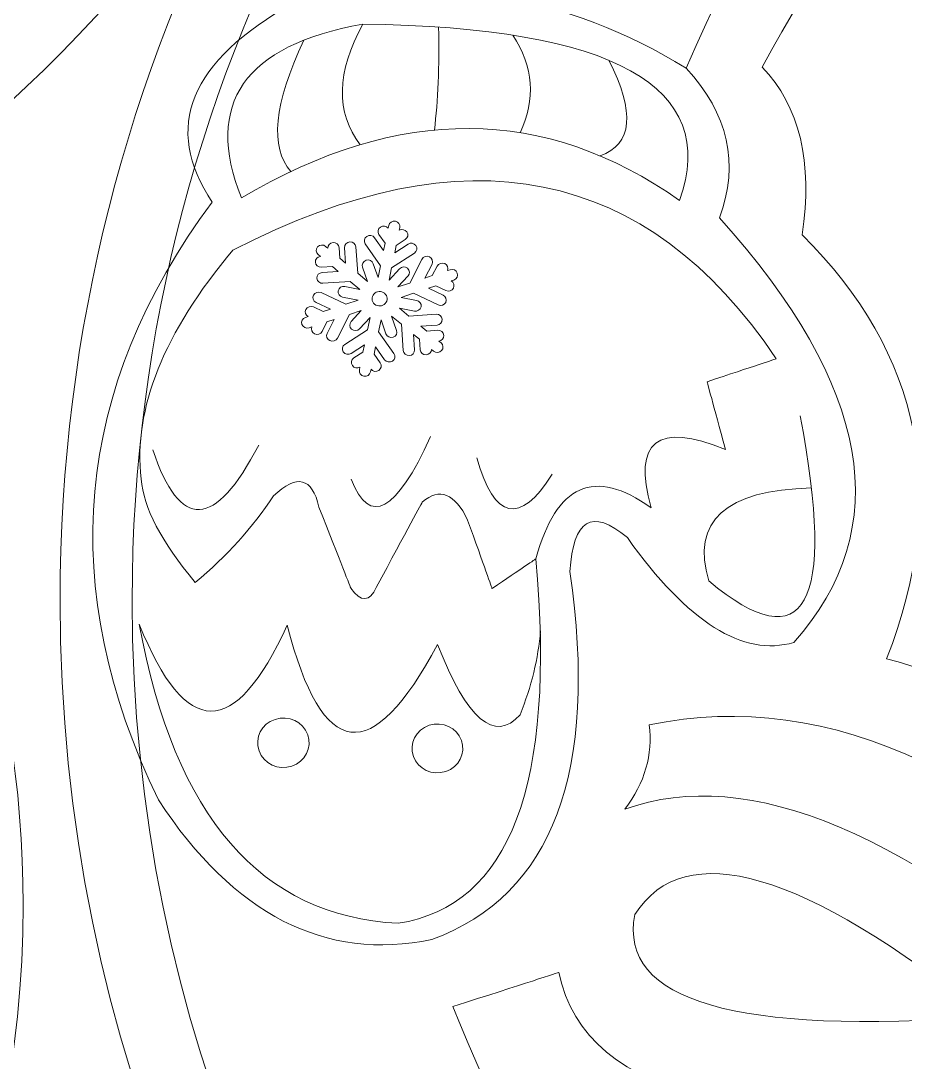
# Model space of a CAD drawing. Header units: centimetres. Extents: x -24.3 to 24.3, y -22.3 to 22.8.
# Drawn here: x -9.19 to -4.22, y 1.33 to 7.18 of the extents above; entities that cross this region are included whole.
import ezdxf

# ---------------------------------------------------------------- set-up
doc = ezdxf.new("R2010")
doc.units = ezdxf.units.CM
doc.header["$MEASUREMENT"] = 0
doc.layers.add('layer 1', color=7, linetype='Continuous')

msp = doc.modelspace()

# ---------------------------------------------------------------- linework, layer by layer
at = {"layer": 'layer 1', "color": 177, "lineweight": 9}
for points, knots in [([(-6.16028, 15.02328), (-6.15943, 13.64048), (-5.76325, 12.42849), (-4.97176, 11.38732), (-4.97176, 11.38732), (-7.4654, 9.72509), (-8.9696, 6.93679), (-8.9696, 3.92399), (-8.9696, 3.92399), (-8.9696, -1.02692), (-4.95587, -5.04069), (-0.00495, -5.04069), (-0.00495, -5.04069), (4.94596, -5.04069), (8.95971, -1.02692), (8.95971, 3.92399), (8.95971, 3.92399), (8.95971, 6.92999), (7.4622, 9.71301), (4.97835, 11.37633), (4.97835, 11.37633), (5.72903, 12.45539), (6.15039, 13.69564), (6.15039, 15.02328), (6.15039, 15.02328), (6.15039, 15.15792), (6.1456, 15.29142), (6.13707, 15.4239), (6.13707, 15.4239), (6.44925, 15.48254), (6.60705, 15.74447), (6.6104, 16.20979), (6.6104, 16.20979), (6.53053, 16.7691), (6.27929, 17.00114), (5.85665, 16.90599), (5.85665, 16.90599), (5.77733, 17.15291), (5.68296, 17.39304), (5.57444, 17.6253), (5.57444, 17.6253), (4.99047, 19.01835), (3.93725, 20.03807), (2.41481, 20.68443), (2.41481, 20.68443), (2.39448, 20.69312), (2.37405, 20.70164), (2.3536, 20.71014), (2.3536, 20.71014), (2.33407, 20.71823), (2.31441, 20.7262), (2.29473, 20.73418), (2.29473, 20.73418), (2.27788, 20.74098), (2.26111, 20.74796), (2.24417, 20.75462), (2.24417, 20.75462), (2.01211, 20.84684), (1.76967, 20.93079), (1.51676, 21.00643), (1.51676, 21.00643), (2.39052, 22.5482), (-1.98352, 22.839), (-1.35077, 21.05688), (-1.35077, 21.05688), (-1.51885, 21.00806), (-1.68248, 20.95566), (-1.84177, 20.89978), (-1.84177, 20.89978), (-2.46907, 20.70387), (-3.05327, 20.41032), (-3.57649, 20.03686), (-3.57649, 20.03686), (-4.36177, 19.49751), (-4.96925, 18.81532), (-5.39885, 17.99027), (-5.39885, 17.99027), (-5.5244, 17.76252), (-5.63624, 17.52615), (-5.7326, 17.28196), (-5.7326, 17.28196), (-6.18765, 17.24443), (-6.4042, 16.97364), (-6.38219, 16.46966), (-6.38219, 16.46966), (-6.40576, 16.11043), (-6.31859, 15.86087), (-6.12069, 15.72092), (-6.12069, 15.72092), (-6.14653, 15.4919), (-6.16028, 15.25922), (-6.16028, 15.02328)], [0, 0, 0, 0, 0.0416667, 0.0416667, 0.0416667, 0.0416667, 0.0833333, 0.0833333, 0.0833333, 0.0833333, 0.125, 0.125, 0.125, 0.125, 0.1666667, 0.1666667, 0.1666667, 0.1666667, 0.2083333, 0.2083333, 0.2083333, 0.2083333, 0.25, 0.25, 0.25, 0.25, 0.2916667, 0.2916667, 0.2916667, 0.2916667, 0.3333333, 0.3333333, 0.3333333, 0.3333333, 0.375, 0.375, 0.375, 0.375, 0.4166667, 0.4166667, 0.4166667, 0.4166667, 0.4583333, 0.4583333, 0.4583333, 0.4583333, 0.5, 0.5, 0.5, 0.5, 0.5416667, 0.5416667, 0.5416667, 0.5416667, 0.5833333, 0.5833333, 0.5833333, 0.5833333, 0.625, 0.625, 0.625, 0.625, 0.6666667, 0.6666667, 0.6666667, 0.6666667, 0.7083333, 0.7083333, 0.7083333, 0.7083333, 0.75, 0.75, 0.75, 0.75, 0.7916667, 0.7916667, 0.7916667, 0.7916667, 0.8333333, 0.8333333, 0.8333333, 0.8333333, 0.875, 0.875, 0.875, 0.875, 0.9166667, 0.9166667, 0.9166667, 0.9166667, 1, 1, 1, 1]), ([(-15.33245, -3.94281), (-11.93309, -3.94281), (-9.17712, -1.18684), (-9.17712, 2.21252), (-9.17712, 2.21252), (-9.17712, 3.54016), (-9.59848, 4.78041), (-10.34916, 5.85947), (-10.34916, 5.85947), (-7.86531, 7.52279), (-6.3678, 10.30581), (-6.3678, 13.31181), (-6.3678, 13.31181), (-6.3678, 18.26272), (-10.38155, 22.2765), (-15.33245, 22.2765), (-15.33245, 22.2765), (-20.28337, 22.2765), (-24.29711, 18.26272), (-24.29711, 13.31181), (-24.29711, 13.31181), (-24.29711, 10.29901), (-22.79291, 7.51071), (-20.29927, 5.84848), (-20.29927, 5.84848), (-21.07357, 4.79276), (-21.48779, 3.5258), (-21.48779, 2.21252), (-21.48779, 2.21252), (-21.48779, -1.18684), (-18.73181, -3.94281), (-15.33245, -3.94281)], [0, 0, 0, 0, 0.1111111, 0.1111111, 0.1111111, 0.1111111, 0.2222222, 0.2222222, 0.2222222, 0.2222222, 0.3333333, 0.3333333, 0.3333333, 0.3333333, 0.4444444, 0.4444444, 0.4444444, 0.4444444, 0.5555556, 0.5555556, 0.5555556, 0.5555556, 0.6666667, 0.6666667, 0.6666667, 0.6666667, 0.7777778, 0.7777778, 0.7777778, 0.7777778, 1, 1, 1, 1]), ([(-18.66605, 5.85692), (-19.64931, 4.95511), (-20.26579, 3.65977), (-20.26579, 2.22043), (-20.26579, 2.22043), (-20.26579, -0.50416), (-18.05704, -2.71291), (-15.33245, -2.71291), (-15.33245, -2.71291), (-12.60787, -2.71291), (-10.39912, -0.50416), (-10.39912, 2.22043), (-10.39912, 2.22043), (-10.39912, 3.6566), (-11.01289, 4.94939), (-11.99236, 5.85095), (-11.99236, 5.85095), (-12.05776, 5.9118), (-12.09859, 5.99877), (-12.09859, 6.09515), (-12.09859, 6.09515), (-12.09859, 6.2256), (-12.02412, 6.33924), (-11.91492, 6.39397), (-11.91492, 6.39397), (-9.35812, 7.65567), (-7.59912, 10.28849), (-7.59912, 13.33251), (-7.59912, 13.33251), (-7.59912, 17.6035), (-11.06147, 21.06584), (-15.33245, 21.06584), (-15.33245, 21.06584), (-19.60344, 21.06584), (-23.06579, 17.6035), (-23.06579, 13.33251), (-23.06579, 13.33251), (-23.06579, 10.28929), (-21.30773, 7.65704), (-18.75203, 6.39497), (-18.75203, 6.39497), (-18.64153, 6.34069), (-18.5658, 6.22655), (-18.5658, 6.09515), (-18.5658, 6.09515), (-18.5658, 6.00209), (-18.60456, 5.91739), (-18.66605, 5.85692)], [0, 0, 0, 0, 0.0769231, 0.0769231, 0.0769231, 0.0769231, 0.1538462, 0.1538462, 0.1538462, 0.1538462, 0.2307692, 0.2307692, 0.2307692, 0.2307692, 0.3076923, 0.3076923, 0.3076923, 0.3076923, 0.3846154, 0.3846154, 0.3846154, 0.3846154, 0.4615385, 0.4615385, 0.4615385, 0.4615385, 0.5384615, 0.5384615, 0.5384615, 0.5384615, 0.6153846, 0.6153846, 0.6153846, 0.6153846, 0.6923077, 0.6923077, 0.6923077, 0.6923077, 0.7692308, 0.7692308, 0.7692308, 0.7692308, 0.8461538, 0.8461538, 0.8461538, 0.8461538, 1, 1, 1, 1])]:
    msp.add_open_spline(points, degree=3, knots=knots, dxfattribs=at)
at = {"layer": 'layer 1', "color": 250, "lineweight": 9}
for points, knots in [([(4.53421, 11.49369), (4.50387, 11.45129), (4.48756, 11.40045), (4.48756, 11.34831), (4.48756, 11.34831), (4.48756, 11.26336), (4.53071, 11.18421), (4.60148, 11.13859), (4.60148, 11.13859), (6.97815, 9.61829), (8.55437, 6.9554), (8.55437, 3.92397), (8.55437, 3.92397), (8.55437, -0.80321), (4.72224, -4.63535), (-0.00495, -4.63535), (-0.00495, -4.63535), (-4.73213, -4.63535), (-8.56427, -0.80321), (-8.56427, 3.92397), (-8.56427, 3.92397), (-8.56427, 6.95488), (-6.98857, 9.61737), (-4.612, 11.1382), (-4.612, 11.1382), (-4.54063, 11.18421), (-4.49749, 11.26336), (-4.49749, 11.34831), (-4.49749, 11.34831), (-4.49749, 11.40045), (-4.5138, 11.45129), (-4.54413, 11.49372), (-4.54413, 11.49372), (-5.30285, 12.46797), (-5.75495, 13.69277), (-5.75495, 15.02328), (-5.75495, 15.02328), (-5.75495, 18.19892), (-3.18059, 20.77328), (-0.00495, 20.77328), (-0.00495, 20.77328), (3.17069, 20.77328), (5.74505, 18.19892), (5.74505, 15.02328), (5.74505, 15.02328), (5.74505, 13.69276), (5.29295, 12.46795), (4.53421, 11.49369)], [0, 0, 0, 0, 0.0769231, 0.0769231, 0.0769231, 0.0769231, 0.1538462, 0.1538462, 0.1538462, 0.1538462, 0.2307692, 0.2307692, 0.2307692, 0.2307692, 0.3076923, 0.3076923, 0.3076923, 0.3076923, 0.3846154, 0.3846154, 0.3846154, 0.3846154, 0.4615385, 0.4615385, 0.4615385, 0.4615385, 0.5384615, 0.5384615, 0.5384615, 0.5384615, 0.6153846, 0.6153846, 0.6153846, 0.6153846, 0.6923077, 0.6923077, 0.6923077, 0.6923077, 0.7692308, 0.7692308, 0.7692308, 0.7692308, 0.8461538, 0.8461538, 0.8461538, 0.8461538, 1, 1, 1, 1]), ([(-2.7971, 9.84752), (-1.06878, 9.12317), (0.79485, 9.11891), (2.79378, 9.83474), (2.79378, 9.83474), (3.6145, 9.01522), (4.36512, 8.0167), (5.04563, 6.83918), (5.04563, 6.83918), (4.79777, 6.64037), (4.75217, 6.36706), (4.90881, 6.01927), (4.90881, 6.01927), (4.16986, 5.0346), (4.04257, 4.22817), (4.52692, 3.59996), (4.52692, 3.59996), (3.61413, 3.30516), (2.84622, 2.7382), (2.2232, 1.89909), (2.2232, 1.89909), (1.0704, 2.28428), (0.56738, 2.81024), (0.71415, 3.47694), (0.71415, 3.47694), (0.95124, 3.92205), (1.3372, 3.99443), (1.87202, 3.69408), (1.87202, 3.69408), (2.09391, 3.30345), (2.03342, 3.13198), (1.69054, 3.17964), (1.69054, 3.17964), (1.55088, 3.28834), (1.44667, 3.26426), (1.37794, 3.10739), (1.37794, 3.10739), (1.24838, 2.83954), (1.44622, 2.70173), (1.97147, 2.69397), (1.97147, 2.69397), (2.57249, 2.96781), (2.71362, 3.38973), (2.39484, 3.95973), (2.39484, 3.95973), (2.15601, 4.30121), (1.76774, 4.50094), (1.23005, 4.5589), (1.23005, 4.5589), (1.33004, 4.76126), (1.51618, 4.84167), (1.78845, 4.80014), (1.78845, 4.80014), (2.50573, 4.60665), (2.86436, 4.5099), (2.86436, 4.5099), (2.86436, 4.5099), (3.16894, 4.54746), (3.19833, 4.66563), (2.95258, 4.86441), (2.95258, 4.86441), (2.33537, 5.00832), (2.02677, 5.08028), (2.02677, 5.08028), (2.02677, 5.08028), (2.42317, 5.29383), (2.62137, 5.40061), (2.62137, 5.40061), (2.62137, 5.40061), (3.06933, 5.25934), (3.2933, 5.1887), (3.2933, 5.1887), (3.2933, 5.1887), (3.50078, 5.19361), (3.54375, 5.29387), (3.42219, 5.48951), (3.42219, 5.48951), (3.05605, 5.59236), (2.87298, 5.6438), (2.87298, 5.6438), (2.87298, 5.6438), (3.11903, 5.78704), (3.24205, 5.85867), (3.24205, 5.85867), (3.24205, 5.85867), (3.32542, 5.761), (3.46207, 5.71838), (3.59365, 5.76184), (3.59365, 5.76184), (3.7628, 5.81771), (3.85284, 5.99486), (3.79473, 6.15752), (3.79473, 6.15752), (3.73663, 6.32016), (3.55238, 6.40673), (3.38323, 6.35086), (3.38323, 6.35086), (3.21407, 6.29499), (3.12403, 6.11783), (3.18214, 5.95519), (3.18214, 5.95519), (3.18353, 5.95129), (3.185, 5.94745), (3.18653, 5.94364), (3.18653, 5.94364), (2.92253, 5.83244), (2.79058, 5.77669), (2.79058, 5.77669), (2.79058, 5.77669), (2.85744, 6.0682), (2.89087, 6.21395), (2.89087, 6.21395), (2.89087, 6.21395), (2.83065, 6.43091), (2.73285, 6.45155), (2.59749, 6.27587), (2.59749, 6.27587), (2.47848, 5.83715), (2.41898, 5.61779), (2.41898, 5.61779), (2.41898, 5.61779), (2.03151, 5.47949), (1.83777, 5.41033), (1.83777, 5.41033), (1.83777, 5.41033), (1.99369, 5.96627), (2.07165, 6.24423), (2.07165, 6.24423), (2.07165, 6.24423), (2.01065, 6.4464), (1.9095, 6.46637), (1.76823, 6.30413), (1.76823, 6.30413), (1.5608, 5.51684), (1.45319, 5.11891), (1.44538, 5.11032), (1.44538, 5.11032), (1.0991, 4.97698), (0.92596, 4.91031), (0.92596, 4.91031), (0.92596, 4.91031), (1.0927, 5.51113), (1.17607, 5.81154), (1.17607, 5.81154), (1.17607, 5.81154), (1.15129, 6.04751), (1.02914, 6.08119), (0.80961, 5.91257), (0.80961, 5.91257), (0.43808, 5.50408), (0.25232, 5.29983), (0.25232, 5.29983), (0.25232, 5.29983), (0.18421, 5.64575), (0.17287, 5.84152), (0.17287, 5.84152), (0.17287, 5.84152), (0.76593, 6.43681), (1.03974, 6.71164), (1.03974, 6.71164), (1.03974, 6.71164), (1.07235, 6.91796), (0.98863, 6.96563), (0.78858, 6.85465), (0.78858, 6.85465), (0.38666, 6.46107), (0.18569, 6.26428), (0.18569, 6.26428), (0.18569, 6.26428), (0.12216, 6.63754), (0.09039, 6.82417), (0.09039, 6.82417), (0.09039, 6.82417), (0.43909, 7.15108), (0.61345, 7.31455), (0.61345, 7.31455), (0.61345, 7.31455), (0.65903, 7.54625), (0.58205, 7.61638), (0.3825, 7.52492), (0.3825, 7.52492), (0.15104, 7.31075), (0.03532, 7.20366), (0.03532, 7.20366), (0.03532, 7.20366), (0.01387, 7.48925), (0.00554, 7.63604), (0.00554, 7.63604), (0.00554, 7.63604), (0.01169, 7.63766), (0.01784, 7.63947), (0.02395, 7.64149), (0.02395, 7.64149), (0.17785, 7.69232), (0.25975, 7.85349), (0.20689, 8.00147), (0.20689, 8.00147), (0.15402, 8.14945), (-0.01359, 8.2282), (-0.16749, 8.17738), (-0.16749, 8.17738), (-0.3214, 8.12654), (-0.40331, 7.96537), (-0.35045, 7.8174), (-0.35045, 7.8174), (-0.31382, 7.71488), (-0.22211, 7.64558), (-0.11806, 7.62958), (-0.11806, 7.62958), (-0.10357, 7.34342), (-0.09381, 7.18166), (-0.09381, 7.18166), (-0.09381, 7.18166), (-0.3842, 7.42318), (-0.5294, 7.54394), (-0.5294, 7.54394), (-0.5294, 7.54394), (-0.69882, 7.52881), (-0.75368, 7.43925), (-0.69394, 7.27526), (-0.69394, 7.27526), (-0.3424, 7.02295), (-0.16979, 6.82592), (-0.16979, 6.82592), (-0.16979, 6.82592), (-0.18967, 6.38034), (-0.19645, 6.22842), (-0.19645, 6.22842), (-0.19645, 6.22842), (-0.68778, 6.65148), (-0.93344, 6.86302), (-0.93344, 6.86302), (-0.93344, 6.86302), (-1.12512, 6.91039), (-1.17683, 6.82961), (-1.08859, 6.62069), (-1.08859, 6.62069), (-0.5151, 6.11801), (-0.22004, 5.8063), (-0.22004, 5.8063), (-0.22004, 5.8063), (-0.1637, 5.39794), (-0.14384, 5.25413), (-0.14384, 5.25413), (-0.14384, 5.25413), (-0.68481, 5.71589), (-0.95529, 5.94677), (-0.95529, 5.94677), (-0.95529, 5.94677), (-1.16392, 6.00135), (-1.24941, 5.9249), (-1.21177, 5.71745), (-1.21177, 5.71745), (-1.00713, 5.1446), (-0.90481, 4.85818), (-0.90481, 4.85818), (-0.90481, 4.85818), (-1.26299, 5.01879), (-1.44208, 5.09909), (-1.44208, 5.09909), (-1.44208, 5.09909), (-1.69632, 5.93098), (-1.82344, 6.34693), (-1.82344, 6.34693), (-1.82344, 6.34693), (-1.953, 6.44893), (-2.0491, 6.41719), (-2.11171, 6.25172), (-2.11171, 6.25172), (-1.92399, 5.65608), (-1.83013, 5.35826), (-1.83013, 5.35826), (-1.83013, 5.35826), (-2.19922, 5.53935), (-2.38375, 5.6299), (-2.38375, 5.6299), (-2.38375, 5.6299), (-2.54101, 6.06), (-2.61964, 6.27506), (-2.61964, 6.27506), (-2.61964, 6.27506), (-2.75853, 6.42319), (-2.84725, 6.40594), (-2.88584, 6.2233), (-2.88584, 6.2233), (-2.78193, 5.88231), (-2.72998, 5.71181), (-2.72998, 5.71181), (-2.72998, 5.71181), (-2.97416, 5.82398), (-3.09985, 5.88477), (-3.09985, 5.88477), (-3.09985, 5.88477), (-3.06986, 5.95302), (-3.06492, 6.03176), (-3.09193, 6.10736), (-3.09193, 6.10736), (-3.15013, 6.27028), (-3.33465, 6.35698), (-3.50409, 6.30102), (-3.50409, 6.30102), (-3.67352, 6.24506), (-3.76369, 6.06763), (-3.70549, 5.90472), (-3.70549, 5.90472), (-3.64729, 5.7418), (-3.46276, 5.6551), (-3.29333, 5.71106), (-3.29333, 5.71106), (-3.24172, 5.72811), (-3.19742, 5.75645), (-3.16248, 5.7922), (-3.16248, 5.7922), (-2.94082, 5.65461), (-2.82999, 5.58582), (-2.82999, 5.58582), (-2.82999, 5.58582), (-3.17489, 5.47363), (-3.34733, 5.41753), (-3.34733, 5.41753), (-3.34733, 5.41753), (-3.48341, 5.32294), (-3.45648, 5.25006), (-3.26653, 5.19889), (-3.26653, 5.19889), (-2.79123, 5.33694), (-2.55358, 5.40595), (-2.55358, 5.40595), (-2.55358, 5.40595), (-2.20504, 5.18707), (-2.03078, 5.07763), (-2.03078, 5.07763), (-2.03078, 5.07763), (-2.63616, 4.87769), (-2.96128, 4.77031), (-3.00611, 4.7555), (-3.00611, 4.7555), (-3.0862, 4.63613), (-3.05239, 4.54401), (-2.90469, 4.47911), (-2.90469, 4.47911), (-2.0723, 4.74025), (-1.65611, 4.87081), (-1.65611, 4.87081), (-1.65611, 4.87081), (-1.26701, 4.66874), (-1.07246, 4.56771), (-1.07246, 4.56771), (-1.07246, 4.56771), (-1.75241, 4.42438), (-2.17051, 4.15628), (-2.32674, 3.76343), (-2.32674, 3.76343), (-2.54079, 3.14861), (-2.28622, 2.7868), (-1.56301, 2.678), (-1.56301, 2.678), (-1.20918, 2.79078), (-1.11326, 2.9533), (-1.27525, 3.16556), (-1.27525, 3.16556), (-1.36479, 3.26487), (-1.52964, 3.25519), (-1.76978, 3.13651), (-1.76978, 3.13651), (-2.03766, 3.2636), (-2.05413, 3.47508), (-1.81917, 3.77097), (-1.81917, 3.77097), (-1.33169, 4.04782), (-0.94712, 3.98373), (-0.66546, 3.57872), (-0.66546, 3.57872), (-0.35916, 2.86835), (-0.83947, 2.29824), (-2.10639, 1.8684), (-2.10639, 1.8684), (-2.88928, 2.84951), (-3.62839, 3.42488), (-4.32372, 3.5945), (-4.32372, 3.5945), (-3.96633, 4.51742), (-4.12488, 5.31207), (-4.79936, 5.97847), (-4.79936, 5.97847), (-4.73722, 6.38632), (-4.81196, 6.7008), (-5.02357, 6.92189), (-5.02357, 6.92189), (-4.43793, 7.98612), (-3.69577, 8.96133), (-2.7971, 9.84752)], [0, 0, 0, 0, 0.010101, 0.010101, 0.010101, 0.010101, 0.020202, 0.020202, 0.020202, 0.020202, 0.030303, 0.030303, 0.030303, 0.030303, 0.040404, 0.040404, 0.040404, 0.040404, 0.0505051, 0.0505051, 0.0505051, 0.0505051, 0.0606061, 0.0606061, 0.0606061, 0.0606061, 0.0707071, 0.0707071, 0.0707071, 0.0707071, 0.0808081, 0.0808081, 0.0808081, 0.0808081, 0.0909091, 0.0909091, 0.0909091, 0.0909091, 0.1010101, 0.1010101, 0.1010101, 0.1010101, 0.1111111, 0.1111111, 0.1111111, 0.1111111, 0.1212121, 0.1212121, 0.1212121, 0.1212121, 0.1313131, 0.1313131, 0.1313131, 0.1313131, 0.1414141, 0.1414141, 0.1414141, 0.1414141, 0.1515152, 0.1515152, 0.1515152, 0.1515152, 0.1616162, 0.1616162, 0.1616162, 0.1616162, 0.1717172, 0.1717172, 0.1717172, 0.1717172, 0.1818182, 0.1818182, 0.1818182, 0.1818182, 0.1919192, 0.1919192, 0.1919192, 0.1919192, 0.2020202, 0.2020202, 0.2020202, 0.2020202, 0.2121212, 0.2121212, 0.2121212, 0.2121212, 0.2222222, 0.2222222, 0.2222222, 0.2222222, 0.2323232, 0.2323232, 0.2323232, 0.2323232, 0.2424242, 0.2424242, 0.2424242, 0.2424242, 0.2525253, 0.2525253, 0.2525253, 0.2525253, 0.2626263, 0.2626263, 0.2626263, 0.2626263, 0.2727273, 0.2727273, 0.2727273, 0.2727273, 0.2828283, 0.2828283, 0.2828283, 0.2828283, 0.2929293, 0.2929293, 0.2929293, 0.2929293, 0.3030303, 0.3030303, 0.3030303, 0.3030303, 0.3131313, 0.3131313, 0.3131313, 0.3131313, 0.3232323, 0.3232323, 0.3232323, 0.3232323, 0.3333333, 0.3333333, 0.3333333, 0.3333333, 0.3434343, 0.3434343, 0.3434343, 0.3434343, 0.3535354, 0.3535354, 0.3535354, 0.3535354, 0.3636364, 0.3636364, 0.3636364, 0.3636364, 0.3737374, 0.3737374, 0.3737374, 0.3737374, 0.3838384, 0.3838384, 0.3838384, 0.3838384, 0.3939394, 0.3939394, 0.3939394, 0.3939394, 0.4040404, 0.4040404, 0.4040404, 0.4040404, 0.4141414, 0.4141414, 0.4141414, 0.4141414, 0.4242424, 0.4242424, 0.4242424, 0.4242424, 0.4343434, 0.4343434, 0.4343434, 0.4343434, 0.4444444, 0.4444444, 0.4444444, 0.4444444, 0.4545455, 0.4545455, 0.4545455, 0.4545455, 0.4646465, 0.4646465, 0.4646465, 0.4646465, 0.4747475, 0.4747475, 0.4747475, 0.4747475, 0.4848485, 0.4848485, 0.4848485, 0.4848485, 0.4949495, 0.4949495, 0.4949495, 0.4949495, 0.5050505, 0.5050505, 0.5050505, 0.5050505, 0.5151515, 0.5151515, 0.5151515, 0.5151515, 0.5252525, 0.5252525, 0.5252525, 0.5252525, 0.5353535, 0.5353535, 0.5353535, 0.5353535, 0.5454545, 0.5454545, 0.5454545, 0.5454545, 0.5555556, 0.5555556, 0.5555556, 0.5555556, 0.5656566, 0.5656566, 0.5656566, 0.5656566, 0.5757576, 0.5757576, 0.5757576, 0.5757576, 0.5858586, 0.5858586, 0.5858586, 0.5858586, 0.5959596, 0.5959596, 0.5959596, 0.5959596, 0.6060606, 0.6060606, 0.6060606, 0.6060606, 0.6161616, 0.6161616, 0.6161616, 0.6161616, 0.6262626, 0.6262626, 0.6262626, 0.6262626, 0.6363636, 0.6363636, 0.6363636, 0.6363636, 0.6464646, 0.6464646, 0.6464646, 0.6464646, 0.6565657, 0.6565657, 0.6565657, 0.6565657, 0.6666667, 0.6666667, 0.6666667, 0.6666667, 0.6767677, 0.6767677, 0.6767677, 0.6767677, 0.6868687, 0.6868687, 0.6868687, 0.6868687, 0.6969697, 0.6969697, 0.6969697, 0.6969697, 0.7070707, 0.7070707, 0.7070707, 0.7070707, 0.7171717, 0.7171717, 0.7171717, 0.7171717, 0.7272727, 0.7272727, 0.7272727, 0.7272727, 0.7373737, 0.7373737, 0.7373737, 0.7373737, 0.7474747, 0.7474747, 0.7474747, 0.7474747, 0.7575758, 0.7575758, 0.7575758, 0.7575758, 0.7676768, 0.7676768, 0.7676768, 0.7676768, 0.7777778, 0.7777778, 0.7777778, 0.7777778, 0.7878788, 0.7878788, 0.7878788, 0.7878788, 0.7979798, 0.7979798, 0.7979798, 0.7979798, 0.8080808, 0.8080808, 0.8080808, 0.8080808, 0.8181818, 0.8181818, 0.8181818, 0.8181818, 0.8282828, 0.8282828, 0.8282828, 0.8282828, 0.8383838, 0.8383838, 0.8383838, 0.8383838, 0.8484848, 0.8484848, 0.8484848, 0.8484848, 0.8585859, 0.8585859, 0.8585859, 0.8585859, 0.8686869, 0.8686869, 0.8686869, 0.8686869, 0.8787879, 0.8787879, 0.8787879, 0.8787879, 0.8888889, 0.8888889, 0.8888889, 0.8888889, 0.8989899, 0.8989899, 0.8989899, 0.8989899, 0.9090909, 0.9090909, 0.9090909, 0.9090909, 0.9191919, 0.9191919, 0.9191919, 0.9191919, 0.9292929, 0.9292929, 0.9292929, 0.9292929, 0.9393939, 0.9393939, 0.9393939, 0.9393939, 0.9494949, 0.9494949, 0.9494949, 0.9494949, 0.959596, 0.959596, 0.959596, 0.959596, 0.969697, 0.969697, 0.969697, 0.969697, 0.979798, 0.979798, 0.979798, 0.979798, 1, 1, 1, 1]), ([(-5.79479, 2.74929), (-5.10029, 3.00075), (-4.18735, 2.61535), (-3.05593, 1.5931), (-3.05593, 1.5931), (-3.05593, 1.5931), (-2.89257, 1.64705), (-2.56585, 1.75496), (-2.56585, 1.75496), (-3.60679, 2.94571), (-4.63747, 3.43512), (-5.65791, 3.22316), (-5.65791, 3.22316), (-5.63711, 3.0562), (-5.68273, 2.89824), (-5.79479, 2.74929)], [0, 0, 0, 0, 0.2, 0.2, 0.2, 0.2, 0.4, 0.4, 0.4, 0.4, 0.6, 0.6, 0.6, 0.6, 1, 1, 1, 1]), ([(-5.7394, 2.1581), (-5.83162, 1.67081), (-5.17219, 1.47887), (-3.76111, 1.58226), (-3.76111, 1.58226), (-4.79626, 2.40546), (-5.45569, 2.5974), (-5.7394, 2.1581)], [0, 0, 0, 0, 0.3333333, 0.3333333, 0.3333333, 0.3333333, 1, 1, 1, 1]), ([(-5.37162, -0.63086), (-4.97128, 0.58242), (-4.1411, 1.10539), (-2.88105, 0.93805), (-2.88105, 0.93805), (-2.92656, 1.02301), (-3.03655, 1.10031), (-3.21101, 1.17), (-3.21101, 1.17), (-5.03307, 0.88819), (-6.01782, 1.1087), (-6.16528, 1.83151), (-6.16528, 1.83151), (-6.16528, 1.83151), (-6.36443, 1.76744), (-6.7627, 1.63935), (-6.7627, 1.63935), (-6.29928, 0.51254), (-5.83558, -0.2442), (-5.37162, -0.63086)], [0, 0, 0, 0, 0.1666667, 0.1666667, 0.1666667, 0.1666667, 0.3333333, 0.3333333, 0.3333333, 0.3333333, 0.5, 0.5, 0.5, 0.5, 0.6666667, 0.6666667, 0.6666667, 0.6666667, 1, 1, 1, 1])]:
    msp.add_open_spline(points, degree=3, knots=knots, dxfattribs=at)
at = {"layer": 'layer 1', "lineweight": 9}
for points, knots in [([(-5.67624, 9.85828), (-6.72172, 9.01518), (-7.38189, 8.1567), (-7.65679, 7.28286), (-7.65679, 7.28286), (-6.85321, 7.45075), (-6.11786, 7.32821), (-5.45073, 6.91524), (-5.45073, 6.91524), (-5.15188, 7.60442), (-4.83435, 8.12892), (-4.49814, 8.48875)], [0, 0, 0, 0, 0.25, 0.25, 0.25, 0.25, 0.5, 0.5, 0.5, 0.5, 1, 1, 1, 1]), ([(-7.26787, 7.16337), (-5.85467, 7.14478), (-5.26112, 6.81401), (-5.48724, 6.17104), (-5.48724, 6.17104), (-6.2421, 6.70636), (-7.0631, 6.71152), (-7.95021, 6.18653), (-7.95021, 6.18653), (-8.16135, 6.71765), (-7.9339, 7.04326), (-7.26787, 7.16337)], [0, 0, 0, 0, 0.25, 0.25, 0.25, 0.25, 0.5, 0.5, 0.5, 0.5, 1, 1, 1, 1]), ([(-5.45073, 6.91524), (-5.21298, 6.65932), (-5.15049, 6.37911), (-5.26326, 6.07459), (-5.26326, 6.07459), (-4.41164, 5.12694), (-4.27236, 4.33108), (-4.84542, 3.68701), (-4.84542, 3.68701), (-5.1297, 3.60296), (-5.44162, 3.79949), (-5.7812, 4.27661), (-5.7812, 4.27661), (-5.97965, 4.44351), (-6.08708, 4.37962), (-6.1035, 4.08496), (-6.1035, 4.08496), (-5.94177, 2.95795), (-6.20033, 2.26826), (-6.87916, 2.01592)], [0, 0, 0, 0, 0.1666667, 0.1666667, 0.1666667, 0.1666667, 0.3333333, 0.3333333, 0.3333333, 0.3333333, 0.5, 0.5, 0.5, 0.5, 0.6666667, 0.6666667, 0.6666667, 0.6666667, 1, 1, 1, 1]), ([(-5.333, 5.15288), (-5.07355, 5.23857), (-4.94382, 5.28141), (-4.94382, 5.28141), (-4.94382, 5.28141), (-5.67206, 6.36586), (-6.69013, 6.56933), (-7.99803, 5.89184), (-7.99803, 5.89184), (-8.38655, 5.43056), (-8.5584, 5.00194), (-8.51358, 4.60597), (-8.51358, 4.60597), (-8.50216, 4.44668), (-8.40071, 4.25294), (-8.20926, 4.02473), (-8.20926, 4.02473), (-8.03283, 4.17185), (-7.88657, 4.33379), (-7.77045, 4.51053), (-7.77045, 4.51053), (-7.63803, 4.63607), (-7.55269, 4.61518), (-7.51442, 4.44789), (-7.51442, 4.44789), (-7.39509, 4.14385), (-7.33542, 3.99182), (-7.33542, 3.99182), (-7.33542, 3.99182), (-7.27759, 3.91225), (-7.2298, 3.91383), (-7.19207, 3.99655), (-7.19207, 3.99655), (-7.01919, 4.31706), (-6.93276, 4.47731), (-6.93276, 4.47731), (-6.93276, 4.47731), (-6.83601, 4.55938), (-6.75134, 4.52537), (-6.67875, 4.37527), (-6.67875, 4.37527), (-6.58716, 4.11885), (-6.54137, 3.99064), (-6.54137, 3.99064), (-6.54137, 3.99064), (-6.37697, 4.10173), (-6.29476, 4.15729), (-6.29476, 4.15729), (-6.29476, 4.15729), (-6.18152, 4.57663), (-5.96595, 4.67237), (-5.64806, 4.44449)], [0, 0, 0, 0, 0.0714286, 0.0714286, 0.0714286, 0.0714286, 0.1428571, 0.1428571, 0.1428571, 0.1428571, 0.2142857, 0.2142857, 0.2142857, 0.2142857, 0.2857143, 0.2857143, 0.2857143, 0.2857143, 0.3571429, 0.3571429, 0.3571429, 0.3571429, 0.4285714, 0.4285714, 0.4285714, 0.4285714, 0.5, 0.5, 0.5, 0.5, 0.5714286, 0.5714286, 0.5714286, 0.5714286, 0.6428571, 0.6428571, 0.6428571, 0.6428571, 0.7142857, 0.7142857, 0.7142857, 0.7142857, 0.7857143, 0.7857143, 0.7857143, 0.7857143, 0.8571429, 0.8571429, 0.8571429, 0.8571429, 1, 1, 1, 1]), ([(-8.11491, 6.16313), (-8.893, 5.11251), (-8.99365, 3.99207), (-8.41687, 2.80181), (-8.41687, 2.80181), (-7.9935, 2.15574), (-7.48093, 1.89377), (-6.87916, 2.01592)], [0, 0, 0, 0, 0.3333333, 0.3333333, 0.3333333, 0.3333333, 1, 1, 1, 1]), ([(-7.36431, 5.81952), (-7.36431, 5.81952), (-7.37042, 5.90618), (-7.37042, 5.90618), (-7.37042, 5.90618), (-7.37161, 5.92301), (-7.35831, 5.93765), (-7.34082, 5.93879), (-7.34082, 5.93879), (-7.32333, 5.93994), (-7.30809, 5.92714), (-7.30691, 5.91032), (-7.30691, 5.91032), (-7.30691, 5.91032), (-7.29649, 5.76275), (-7.29649, 5.76275), (-7.29649, 5.76275), (-7.29649, 5.76275), (-7.24121, 5.71647), (-7.24121, 5.71647), (-7.24121, 5.71647), (-7.24121, 5.71647), (-7.26934, 5.79694), (-7.26934, 5.79694), (-7.26934, 5.79694), (-7.27492, 5.81292), (-7.26593, 5.83033), (-7.24931, 5.8357), (-7.24931, 5.8357), (-7.23269, 5.84107), (-7.21458, 5.83242), (-7.20899, 5.81644), (-7.20899, 5.81644), (-7.20899, 5.81644), (-7.18178, 5.73861), (-7.18178, 5.73861), (-7.18178, 5.73861), (-7.18178, 5.73861), (-7.1683, 5.80509), (-7.1683, 5.80509), (-7.1683, 5.80509), (-7.1683, 5.80509), (-7.25439, 5.92766), (-7.25439, 5.92766), (-7.25439, 5.92766), (-7.26421, 5.94164), (-7.26035, 5.96073), (-7.24583, 5.97016), (-7.24583, 5.97016), (-7.2313, 5.9796), (-7.21145, 5.9759), (-7.20163, 5.96193), (-7.20163, 5.96193), (-7.20163, 5.96193), (-7.15107, 5.88995), (-7.15107, 5.88995), (-7.15107, 5.88995), (-7.15107, 5.88995), (-7.14274, 5.93097), (-7.14274, 5.93097), (-7.14274, 5.93097), (-7.14274, 5.93097), (-7.17729, 5.98016), (-7.17729, 5.98016), (-7.17729, 5.98016), (-7.1871, 5.99411), (-7.18325, 6.01321), (-7.16873, 6.02265), (-7.16873, 6.02265), (-7.15468, 6.03177), (-7.13565, 6.02862), (-7.12554, 6.01576), (-7.12554, 6.01576), (-7.12554, 6.01576), (-7.12248, 6.03082), (-7.12248, 6.03082), (-7.12248, 6.03082), (-7.11912, 6.04737), (-7.10235, 6.05824), (-7.08513, 6.05501), (-7.08513, 6.05501), (-7.06792, 6.05177), (-7.05663, 6.03565), (-7.05999, 6.0191), (-7.05999, 6.0191), (-7.05999, 6.0191), (-7.06305, 6.00405), (-7.06305, 6.00405), (-7.06305, 6.00405), (-7.04865, 6.01229), (-7.02977, 6.00834), (-7.02033, 5.9948), (-7.02033, 5.9948), (-7.01056, 5.98081), (-7.01446, 5.96173), (-7.02901, 5.95234), (-7.02901, 5.95234), (-7.02901, 5.95234), (-7.08025, 5.91925), (-7.08025, 5.91925), (-7.08025, 5.91925), (-7.08025, 5.91925), (-7.08858, 5.87822), (-7.08858, 5.87822), (-7.08858, 5.87822), (-7.08858, 5.87822), (-7.01358, 5.92664), (-7.01358, 5.92664), (-7.01358, 5.92664), (-6.99902, 5.93604), (-6.97918, 5.93229), (-6.96941, 5.9183), (-6.96941, 5.9183), (-6.95963, 5.9043), (-6.96354, 5.88522), (-6.9781, 5.87583), (-6.9781, 5.87583), (-6.9781, 5.87583), (-7.10581, 5.79337), (-7.10581, 5.79337), (-7.10581, 5.79337), (-7.10581, 5.79337), (-7.11986, 5.72418), (-7.11986, 5.72418), (-7.11986, 5.72418), (-7.11986, 5.72418), (-7.06144, 5.78785), (-7.06144, 5.78785), (-7.06144, 5.78785), (-7.04983, 5.80049), (-7.02965, 5.80169), (-7.01651, 5.79055), (-7.01651, 5.79055), (-7.00336, 5.77939), (-7.00209, 5.75999), (-7.01369, 5.74735), (-7.01369, 5.74735), (-7.01369, 5.74735), (-7.07019, 5.68578), (-7.07019, 5.68578), (-7.07019, 5.68578), (-7.07019, 5.68578), (-7.00356, 5.70778), (-7.00356, 5.70778), (-7.00356, 5.70778), (-7.00356, 5.70778), (-6.93622, 5.84076), (-6.93622, 5.84076), (-6.93622, 5.84076), (-6.92854, 5.85592), (-6.90942, 5.86226), (-6.89366, 5.85489), (-6.89366, 5.85489), (-6.8779, 5.8475), (-6.8713, 5.82912), (-6.87898, 5.81397), (-6.87898, 5.81397), (-6.87898, 5.81397), (-6.91851, 5.73587), (-6.91851, 5.73587), (-6.91851, 5.73587), (-6.91851, 5.73587), (-6.87741, 5.74945), (-6.87741, 5.74945), (-6.87741, 5.74945), (-6.87741, 5.74945), (-6.85039, 5.80281), (-6.85039, 5.80281), (-6.85039, 5.80281), (-6.84271, 5.81797), (-6.8236, 5.82431), (-6.80783, 5.81692), (-6.80783, 5.81692), (-6.79259, 5.80979), (-6.78591, 5.79236), (-6.79243, 5.77751), (-6.79243, 5.77751), (-6.79243, 5.77751), (-6.77734, 5.7825), (-6.77734, 5.7825), (-6.77734, 5.7825), (-6.76076, 5.78797), (-6.74259, 5.77944), (-6.7369, 5.76349), (-6.7369, 5.76349), (-6.73121, 5.74756), (-6.74008, 5.73008), (-6.75666, 5.7246), (-6.75666, 5.7246), (-6.75666, 5.7246), (-6.77175, 5.71962), (-6.77175, 5.71962), (-6.77175, 5.71962), (-6.75712, 5.71176), (-6.75125, 5.69407), (-6.75871, 5.67943), (-6.75871, 5.67943), (-6.76643, 5.66429), (-6.78556, 5.658), (-6.80131, 5.66542), (-6.80131, 5.66542), (-6.80131, 5.66542), (-6.85674, 5.69155), (-6.85674, 5.69155), (-6.85674, 5.69155), (-6.85674, 5.69155), (-6.89784, 5.67798), (-6.89784, 5.67798), (-6.89784, 5.67798), (-6.89784, 5.67798), (-6.81674, 5.63974), (-6.81674, 5.63974), (-6.81674, 5.63974), (-6.80099, 5.63231), (-6.79445, 5.6139), (-6.80216, 5.59877), (-6.80216, 5.59877), (-6.80989, 5.58364), (-6.82902, 5.57734), (-6.84476, 5.58477), (-6.84476, 5.58477), (-6.84476, 5.58477), (-6.98288, 5.64989), (-6.98288, 5.64989), (-6.98288, 5.64989), (-6.98288, 5.64989), (-7.05222, 5.62699), (-7.05222, 5.62699), (-7.05222, 5.62699), (-7.05222, 5.62699), (-6.96567, 5.61018), (-6.96567, 5.61018), (-6.96567, 5.61018), (-6.94849, 5.60683), (-6.93731, 5.59064), (-6.94078, 5.57411), (-6.94078, 5.57411), (-6.94425, 5.55759), (-6.9611, 5.54684), (-6.97828, 5.55018), (-6.97828, 5.55018), (-6.97828, 5.55018), (-7.06199, 5.56643), (-7.06199, 5.56643), (-7.06199, 5.56643), (-7.06199, 5.56643), (-7.00885, 5.52195), (-7.00885, 5.52195), (-7.00885, 5.52195), (-7.00885, 5.52195), (-6.8554, 5.53237), (-6.8554, 5.53237), (-6.8554, 5.53237), (-6.83791, 5.53355), (-6.82263, 5.52081), (-6.8214, 5.50399), (-6.8214, 5.50399), (-6.82017, 5.48718), (-6.83343, 5.47249), (-6.85092, 5.4713), (-6.85092, 5.4713), (-6.85092, 5.4713), (-6.94103, 5.46519), (-6.94103, 5.46519), (-6.94103, 5.46519), (-6.94103, 5.46519), (-6.90824, 5.43774), (-6.90824, 5.43774), (-6.90824, 5.43774), (-6.90824, 5.43774), (-6.84667, 5.44193), (-6.84667, 5.44193), (-6.84667, 5.44193), (-6.82919, 5.44311), (-6.81392, 5.43036), (-6.81268, 5.41354), (-6.81268, 5.41354), (-6.81148, 5.39728), (-6.82385, 5.38301), (-6.84048, 5.38102), (-6.84048, 5.38102), (-6.84048, 5.38102), (-6.82844, 5.37094), (-6.82844, 5.37094), (-6.82844, 5.37094), (-6.81522, 5.35987), (-6.81382, 5.34048), (-6.82533, 5.32776), (-6.82533, 5.32776), (-6.83685, 5.31504), (-6.85702, 5.3137), (-6.87025, 5.32477), (-6.87025, 5.32477), (-6.87025, 5.32477), (-6.88229, 5.33485), (-6.88229, 5.33485), (-6.88229, 5.33485), (-6.88205, 5.31873), (-6.89505, 5.305), (-6.91196, 5.3039), (-6.91196, 5.3039), (-6.92945, 5.30276), (-6.94469, 5.31555), (-6.94587, 5.33235), (-6.94587, 5.33235), (-6.94587, 5.33235), (-6.95005, 5.39157), (-6.95005, 5.39157), (-6.95005, 5.39157), (-6.95005, 5.39157), (-6.98284, 5.41902), (-6.98284, 5.41902), (-6.98284, 5.41902), (-6.98284, 5.41902), (-6.97672, 5.33235), (-6.97672, 5.33235), (-6.97672, 5.33235), (-6.97554, 5.31554), (-6.98883, 5.30089), (-7.00633, 5.29975), (-7.00633, 5.29975), (-7.02382, 5.29861), (-7.03906, 5.31139), (-7.04024, 5.32822), (-7.04024, 5.32822), (-7.04024, 5.32822), (-7.05066, 5.47578), (-7.05066, 5.47578), (-7.05066, 5.47578), (-7.05066, 5.47578), (-7.10594, 5.52207), (-7.10594, 5.52207), (-7.10594, 5.52207), (-7.10594, 5.52207), (-7.07781, 5.4416), (-7.07781, 5.4416), (-7.07781, 5.4416), (-7.07223, 5.42562), (-7.08122, 5.40821), (-7.09784, 5.40283), (-7.09784, 5.40283), (-7.11446, 5.39747), (-7.13257, 5.40612), (-7.13816, 5.4221), (-7.13816, 5.4221), (-7.13816, 5.4221), (-7.16536, 5.49993), (-7.16536, 5.49993), (-7.16536, 5.49993), (-7.16536, 5.49993), (-7.17885, 5.43344), (-7.17885, 5.43344), (-7.17885, 5.43344), (-7.17885, 5.43344), (-7.09276, 5.31087), (-7.09276, 5.31087), (-7.09276, 5.31087), (-7.08294, 5.2969), (-7.0868, 5.27781), (-7.10132, 5.26838), (-7.10132, 5.26838), (-7.11585, 5.25894), (-7.1357, 5.26264), (-7.14552, 5.27661), (-7.14552, 5.27661), (-7.14552, 5.27661), (-7.19608, 5.34859), (-7.19608, 5.34859), (-7.19608, 5.34859), (-7.19608, 5.34859), (-7.20441, 5.30756), (-7.20441, 5.30756), (-7.20441, 5.30756), (-7.20441, 5.30756), (-7.16986, 5.25838), (-7.16986, 5.25838), (-7.16986, 5.25838), (-7.16005, 5.24441), (-7.1639, 5.22533), (-7.17842, 5.21589), (-7.17842, 5.21589), (-7.19248, 5.20676), (-7.2115, 5.20992), (-7.22161, 5.22278), (-7.22161, 5.22278), (-7.22161, 5.22278), (-7.22467, 5.20771), (-7.22467, 5.20771), (-7.22467, 5.20771), (-7.22803, 5.19117), (-7.2448, 5.1803), (-7.26202, 5.18354), (-7.26202, 5.18354), (-7.27923, 5.18677), (-7.29052, 5.20289), (-7.28716, 5.21944), (-7.28716, 5.21944), (-7.28716, 5.21944), (-7.2841, 5.2345), (-7.2841, 5.2345), (-7.2841, 5.2345), (-7.2985, 5.22624), (-7.31738, 5.2302), (-7.32682, 5.24373), (-7.32682, 5.24373), (-7.33659, 5.25773), (-7.33269, 5.27681), (-7.31814, 5.28621), (-7.31814, 5.28621), (-7.31814, 5.28621), (-7.2669, 5.31929), (-7.2669, 5.31929), (-7.2669, 5.31929), (-7.2669, 5.31929), (-7.25857, 5.36031), (-7.25857, 5.36031), (-7.25857, 5.36031), (-7.25857, 5.36031), (-7.33356, 5.3119), (-7.33356, 5.3119), (-7.33356, 5.3119), (-7.34812, 5.3025), (-7.36797, 5.30625), (-7.37774, 5.32024), (-7.37774, 5.32024), (-7.38752, 5.33424), (-7.38361, 5.35332), (-7.36905, 5.36272), (-7.36905, 5.36272), (-7.36905, 5.36272), (-7.24135, 5.44516), (-7.24135, 5.44516), (-7.24135, 5.44516), (-7.24135, 5.44516), (-7.22729, 5.51435), (-7.22729, 5.51435), (-7.22729, 5.51435), (-7.22729, 5.51435), (-7.28571, 5.45069), (-7.28571, 5.45069), (-7.28571, 5.45069), (-7.29732, 5.43805), (-7.3175, 5.43684), (-7.33064, 5.44799), (-7.33064, 5.44799), (-7.34379, 5.45915), (-7.34505, 5.47855), (-7.33346, 5.49119), (-7.33346, 5.49119), (-7.33346, 5.49119), (-7.27695, 5.55277), (-7.27695, 5.55277), (-7.27695, 5.55277), (-7.27695, 5.55277), (-7.34359, 5.53076), (-7.34359, 5.53076), (-7.34359, 5.53076), (-7.34359, 5.53076), (-7.41093, 5.39777), (-7.41093, 5.39777), (-7.41093, 5.39777), (-7.41861, 5.38261), (-7.43772, 5.37628), (-7.45349, 5.38365), (-7.45349, 5.38365), (-7.46925, 5.39103), (-7.47585, 5.40942), (-7.46817, 5.42458), (-7.46817, 5.42458), (-7.46817, 5.42458), (-7.42862, 5.50267), (-7.42862, 5.50267), (-7.42862, 5.50267), (-7.42862, 5.50267), (-7.46973, 5.48909), (-7.46973, 5.48909), (-7.46973, 5.48909), (-7.46973, 5.48909), (-7.49676, 5.43573), (-7.49676, 5.43573), (-7.49676, 5.43573), (-7.50444, 5.42057), (-7.52355, 5.41423), (-7.53932, 5.42161), (-7.53932, 5.42161), (-7.55456, 5.42875), (-7.56124, 5.44617), (-7.55472, 5.46102), (-7.55472, 5.46102), (-7.55472, 5.46102), (-7.56981, 5.45604), (-7.56981, 5.45604), (-7.56981, 5.45604), (-7.58639, 5.45056), (-7.60456, 5.45911), (-7.61025, 5.47504), (-7.61025, 5.47504), (-7.61595, 5.49099), (-7.60707, 5.50846), (-7.59049, 5.51393), (-7.59049, 5.51393), (-7.59049, 5.51393), (-7.5754, 5.51892), (-7.5754, 5.51892), (-7.5754, 5.51892), (-7.59002, 5.52678), (-7.5959, 5.54447), (-7.58843, 5.55912), (-7.58843, 5.55912), (-7.58072, 5.57424), (-7.56158, 5.58054), (-7.54583, 5.57312), (-7.54583, 5.57312), (-7.54583, 5.57312), (-7.49041, 5.54698), (-7.49041, 5.54698), (-7.49041, 5.54698), (-7.49041, 5.54698), (-7.44932, 5.56056), (-7.44932, 5.56056), (-7.44932, 5.56056), (-7.44932, 5.56056), (-7.53041, 5.59881), (-7.53041, 5.59881), (-7.53041, 5.59881), (-7.54616, 5.60623), (-7.5527, 5.62463), (-7.54499, 5.63977), (-7.54499, 5.63977), (-7.53726, 5.6549), (-7.51813, 5.66119), (-7.50238, 5.65377), (-7.50238, 5.65377), (-7.50238, 5.65377), (-7.36427, 5.58865), (-7.36427, 5.58865), (-7.36427, 5.58865), (-7.36427, 5.58865), (-7.29494, 5.61155), (-7.29494, 5.61155), (-7.29494, 5.61155), (-7.29494, 5.61155), (-7.38147, 5.62836), (-7.38147, 5.62836), (-7.38147, 5.62836), (-7.39866, 5.6317), (-7.40985, 5.64791), (-7.40637, 5.66442), (-7.40637, 5.66442), (-7.4029, 5.68095), (-7.38605, 5.69171), (-7.36888, 5.68837), (-7.36888, 5.68837), (-7.36888, 5.68837), (-7.28517, 5.6721), (-7.28517, 5.6721), (-7.28517, 5.6721), (-7.28517, 5.6721), (-7.33831, 5.71658), (-7.33831, 5.71658), (-7.33831, 5.71658), (-7.33831, 5.71658), (-7.49175, 5.70618), (-7.49175, 5.70618), (-7.49175, 5.70618), (-7.50924, 5.70498), (-7.5245, 5.71773), (-7.52575, 5.73455), (-7.52575, 5.73455), (-7.52697, 5.75137), (-7.51371, 5.76605), (-7.49623, 5.76723), (-7.49623, 5.76723), (-7.49623, 5.76723), (-7.40612, 5.77335), (-7.40612, 5.77335), (-7.40612, 5.77335), (-7.40612, 5.77335), (-7.43891, 5.80079), (-7.43891, 5.80079), (-7.43891, 5.80079), (-7.43891, 5.80079), (-7.50048, 5.79662), (-7.50048, 5.79662), (-7.50048, 5.79662), (-7.51796, 5.79544), (-7.53323, 5.80818), (-7.53446, 5.825), (-7.53446, 5.825), (-7.53567, 5.84125), (-7.5233, 5.85553), (-7.50667, 5.85753), (-7.50667, 5.85753), (-7.50667, 5.85753), (-7.51871, 5.8676), (-7.51871, 5.8676), (-7.51871, 5.8676), (-7.53193, 5.87867), (-7.53333, 5.89806), (-7.52182, 5.91078), (-7.52182, 5.91078), (-7.5103, 5.9235), (-7.49013, 5.92483), (-7.4769, 5.91377), (-7.4769, 5.91377), (-7.4769, 5.91377), (-7.46486, 5.90369), (-7.46486, 5.90369), (-7.46486, 5.90369), (-7.46511, 5.9198), (-7.45211, 5.93354), (-7.43519, 5.93465), (-7.43519, 5.93465), (-7.4177, 5.93579), (-7.40246, 5.923), (-7.40128, 5.90618), (-7.40128, 5.90618), (-7.40128, 5.90618), (-7.3971, 5.84696), (-7.3971, 5.84696), (-7.3971, 5.84696), (-7.3971, 5.84696), (-7.36431, 5.81952), (-7.36431, 5.81952)], [0, 0, 0, 0, 0.0063694, 0.0063694, 0.0063694, 0.0063694, 0.0127389, 0.0127389, 0.0127389, 0.0127389, 0.0191083, 0.0191083, 0.0191083, 0.0191083, 0.0254777, 0.0254777, 0.0254777, 0.0254777, 0.0318471, 0.0318471, 0.0318471, 0.0318471, 0.0382166, 0.0382166, 0.0382166, 0.0382166, 0.044586, 0.044586, 0.044586, 0.044586, 0.0509554, 0.0509554, 0.0509554, 0.0509554, 0.0573248, 0.0573248, 0.0573248, 0.0573248, 0.0636943, 0.0636943, 0.0636943, 0.0636943, 0.0700637, 0.0700637, 0.0700637, 0.0700637, 0.0764331, 0.0764331, 0.0764331, 0.0764331, 0.0828025, 0.0828025, 0.0828025, 0.0828025, 0.089172, 0.089172, 0.089172, 0.089172, 0.0955414, 0.0955414, 0.0955414, 0.0955414, 0.1019108, 0.1019108, 0.1019108, 0.1019108, 0.1082803, 0.1082803, 0.1082803, 0.1082803, 0.1146497, 0.1146497, 0.1146497, 0.1146497, 0.1210191, 0.1210191, 0.1210191, 0.1210191, 0.1273885, 0.1273885, 0.1273885, 0.1273885, 0.133758, 0.133758, 0.133758, 0.133758, 0.1401274, 0.1401274, 0.1401274, 0.1401274, 0.1464968, 0.1464968, 0.1464968, 0.1464968, 0.1528662, 0.1528662, 0.1528662, 0.1528662, 0.1592357, 0.1592357, 0.1592357, 0.1592357, 0.1656051, 0.1656051, 0.1656051, 0.1656051, 0.1719745, 0.1719745, 0.1719745, 0.1719745, 0.1783439, 0.1783439, 0.1783439, 0.1783439, 0.1847134, 0.1847134, 0.1847134, 0.1847134, 0.1910828, 0.1910828, 0.1910828, 0.1910828, 0.1974522, 0.1974522, 0.1974522, 0.1974522, 0.2038217, 0.2038217, 0.2038217, 0.2038217, 0.2101911, 0.2101911, 0.2101911, 0.2101911, 0.2165605, 0.2165605, 0.2165605, 0.2165605, 0.2229299, 0.2229299, 0.2229299, 0.2229299, 0.2292994, 0.2292994, 0.2292994, 0.2292994, 0.2356688, 0.2356688, 0.2356688, 0.2356688, 0.2420382, 0.2420382, 0.2420382, 0.2420382, 0.2484076, 0.2484076, 0.2484076, 0.2484076, 0.2547771, 0.2547771, 0.2547771, 0.2547771, 0.2611465, 0.2611465, 0.2611465, 0.2611465, 0.2675159, 0.2675159, 0.2675159, 0.2675159, 0.2738854, 0.2738854, 0.2738854, 0.2738854, 0.2802548, 0.2802548, 0.2802548, 0.2802548, 0.2866242, 0.2866242, 0.2866242, 0.2866242, 0.2929936, 0.2929936, 0.2929936, 0.2929936, 0.2993631, 0.2993631, 0.2993631, 0.2993631, 0.3057325, 0.3057325, 0.3057325, 0.3057325, 0.3121019, 0.3121019, 0.3121019, 0.3121019, 0.3184713, 0.3184713, 0.3184713, 0.3184713, 0.3248408, 0.3248408, 0.3248408, 0.3248408, 0.3312102, 0.3312102, 0.3312102, 0.3312102, 0.3375796, 0.3375796, 0.3375796, 0.3375796, 0.343949, 0.343949, 0.343949, 0.343949, 0.3503185, 0.3503185, 0.3503185, 0.3503185, 0.3566879, 0.3566879, 0.3566879, 0.3566879, 0.3630573, 0.3630573, 0.3630573, 0.3630573, 0.3694268, 0.3694268, 0.3694268, 0.3694268, 0.3757962, 0.3757962, 0.3757962, 0.3757962, 0.3821656, 0.3821656, 0.3821656, 0.3821656, 0.388535, 0.388535, 0.388535, 0.388535, 0.3949045, 0.3949045, 0.3949045, 0.3949045, 0.4012739, 0.4012739, 0.4012739, 0.4012739, 0.4076433, 0.4076433, 0.4076433, 0.4076433, 0.4140127, 0.4140127, 0.4140127, 0.4140127, 0.4203822, 0.4203822, 0.4203822, 0.4203822, 0.4267516, 0.4267516, 0.4267516, 0.4267516, 0.433121, 0.433121, 0.433121, 0.433121, 0.4394904, 0.4394904, 0.4394904, 0.4394904, 0.4458599, 0.4458599, 0.4458599, 0.4458599, 0.4522293, 0.4522293, 0.4522293, 0.4522293, 0.4585987, 0.4585987, 0.4585987, 0.4585987, 0.4649682, 0.4649682, 0.4649682, 0.4649682, 0.4713376, 0.4713376, 0.4713376, 0.4713376, 0.477707, 0.477707, 0.477707, 0.477707, 0.4840764, 0.4840764, 0.4840764, 0.4840764, 0.4904459, 0.4904459, 0.4904459, 0.4904459, 0.4968153, 0.4968153, 0.4968153, 0.4968153, 0.5031847, 0.5031847, 0.5031847, 0.5031847, 0.5095541, 0.5095541, 0.5095541, 0.5095541, 0.5159236, 0.5159236, 0.5159236, 0.5159236, 0.522293, 0.522293, 0.522293, 0.522293, 0.5286624, 0.5286624, 0.5286624, 0.5286624, 0.5350318, 0.5350318, 0.5350318, 0.5350318, 0.5414013, 0.5414013, 0.5414013, 0.5414013, 0.5477707, 0.5477707, 0.5477707, 0.5477707, 0.5541401, 0.5541401, 0.5541401, 0.5541401, 0.5605096, 0.5605096, 0.5605096, 0.5605096, 0.566879, 0.566879, 0.566879, 0.566879, 0.5732484, 0.5732484, 0.5732484, 0.5732484, 0.5796178, 0.5796178, 0.5796178, 0.5796178, 0.5859873, 0.5859873, 0.5859873, 0.5859873, 0.5923567, 0.5923567, 0.5923567, 0.5923567, 0.5987261, 0.5987261, 0.5987261, 0.5987261, 0.6050955, 0.6050955, 0.6050955, 0.6050955, 0.611465, 0.611465, 0.611465, 0.611465, 0.6178344, 0.6178344, 0.6178344, 0.6178344, 0.6242038, 0.6242038, 0.6242038, 0.6242038, 0.6305732, 0.6305732, 0.6305732, 0.6305732, 0.6369427, 0.6369427, 0.6369427, 0.6369427, 0.6433121, 0.6433121, 0.6433121, 0.6433121, 0.6496815, 0.6496815, 0.6496815, 0.6496815, 0.656051, 0.656051, 0.656051, 0.656051, 0.6624204, 0.6624204, 0.6624204, 0.6624204, 0.6687898, 0.6687898, 0.6687898, 0.6687898, 0.6751592, 0.6751592, 0.6751592, 0.6751592, 0.6815287, 0.6815287, 0.6815287, 0.6815287, 0.6878981, 0.6878981, 0.6878981, 0.6878981, 0.6942675, 0.6942675, 0.6942675, 0.6942675, 0.7006369, 0.7006369, 0.7006369, 0.7006369, 0.7070064, 0.7070064, 0.7070064, 0.7070064, 0.7133758, 0.7133758, 0.7133758, 0.7133758, 0.7197452, 0.7197452, 0.7197452, 0.7197452, 0.7261146, 0.7261146, 0.7261146, 0.7261146, 0.7324841, 0.7324841, 0.7324841, 0.7324841, 0.7388535, 0.7388535, 0.7388535, 0.7388535, 0.7452229, 0.7452229, 0.7452229, 0.7452229, 0.7515924, 0.7515924, 0.7515924, 0.7515924, 0.7579618, 0.7579618, 0.7579618, 0.7579618, 0.7643312, 0.7643312, 0.7643312, 0.7643312, 0.7707006, 0.7707006, 0.7707006, 0.7707006, 0.7770701, 0.7770701, 0.7770701, 0.7770701, 0.7834395, 0.7834395, 0.7834395, 0.7834395, 0.7898089, 0.7898089, 0.7898089, 0.7898089, 0.7961783, 0.7961783, 0.7961783, 0.7961783, 0.8025478, 0.8025478, 0.8025478, 0.8025478, 0.8089172, 0.8089172, 0.8089172, 0.8089172, 0.8152866, 0.8152866, 0.8152866, 0.8152866, 0.8216561, 0.8216561, 0.8216561, 0.8216561, 0.8280255, 0.8280255, 0.8280255, 0.8280255, 0.8343949, 0.8343949, 0.8343949, 0.8343949, 0.8407643, 0.8407643, 0.8407643, 0.8407643, 0.8471338, 0.8471338, 0.8471338, 0.8471338, 0.8535032, 0.8535032, 0.8535032, 0.8535032, 0.8598726, 0.8598726, 0.8598726, 0.8598726, 0.866242, 0.866242, 0.866242, 0.866242, 0.8726115, 0.8726115, 0.8726115, 0.8726115, 0.8789809, 0.8789809, 0.8789809, 0.8789809, 0.8853503, 0.8853503, 0.8853503, 0.8853503, 0.8917197, 0.8917197, 0.8917197, 0.8917197, 0.8980892, 0.8980892, 0.8980892, 0.8980892, 0.9044586, 0.9044586, 0.9044586, 0.9044586, 0.910828, 0.910828, 0.910828, 0.910828, 0.9171975, 0.9171975, 0.9171975, 0.9171975, 0.9235669, 0.9235669, 0.9235669, 0.9235669, 0.9299363, 0.9299363, 0.9299363, 0.9299363, 0.9363057, 0.9363057, 0.9363057, 0.9363057, 0.9426752, 0.9426752, 0.9426752, 0.9426752, 0.9490446, 0.9490446, 0.9490446, 0.9490446, 0.955414, 0.955414, 0.955414, 0.955414, 0.9617834, 0.9617834, 0.9617834, 0.9617834, 0.9681529, 0.9681529, 0.9681529, 0.9681529, 0.9745223, 0.9745223, 0.9745223, 0.9745223, 0.9808917, 0.9808917, 0.9808917, 0.9808917, 0.9872611, 0.9872611, 0.9872611, 0.9872611, 1, 1, 1, 1]), ([(-7.20552, 5.64601), (-7.22086, 5.62907), (-7.21901, 5.6033), (-7.20139, 5.58856), (-7.20139, 5.58856), (-7.18377, 5.57381), (-7.15697, 5.57558), (-7.14163, 5.59253), (-7.14163, 5.59253), (-7.1263, 5.60948), (-7.12814, 5.63522), (-7.14576, 5.64998), (-7.14576, 5.64998), (-7.16339, 5.66474), (-7.19018, 5.66295), (-7.20552, 5.64601)], [0, 0, 0, 0, 0.2, 0.2, 0.2, 0.2, 0.4, 0.4, 0.4, 0.4, 0.6, 0.6, 0.6, 0.6, 1, 1, 1, 1]), ([(-5.64806, 4.44449), (-5.75187, 4.81851), (-5.61244, 4.92779), (-5.22975, 4.77231), (-5.22975, 4.77231), (-5.29858, 5.02603), (-5.333, 5.15288), (-5.333, 5.15288)], [0, 0, 0, 0, 0.3333333, 0.3333333, 0.3333333, 0.3333333, 1, 1, 1, 1]), ([(-4.80958, 4.96157), (-4.60751, 3.891), (-4.77889, 3.58132), (-5.32369, 4.03254), (-5.32369, 4.03254), (-5.42287, 4.36916), (-5.23049, 4.54352), (-4.74655, 4.5556)], [0, 0, 0, 0, 0.3333333, 0.3333333, 0.3333333, 0.3333333, 1, 1, 1, 1]), ([(-6.29476, 4.15729), (-6.18175, 2.88927), (-6.43996, 2.20617), (-7.06942, 2.10797), (-7.06942, 2.10797), (-7.84109, 2.14713), (-8.32596, 2.70748), (-8.52402, 3.78901), (-8.52402, 3.78901), (-8.26451, 3.14011), (-7.98736, 3.13867), (-7.6926, 3.78472), (-7.6926, 3.78472), (-7.49736, 3.01912), (-7.21587, 2.98296), (-6.84814, 3.67627), (-6.84814, 3.67627), (-6.68242, 3.25312), (-6.52773, 3.12085), (-6.38409, 3.27948), (-6.38409, 3.27948), (-6.32044, 3.43972), (-6.28215, 3.59724), (-6.26924, 3.75197)], [0, 0, 0, 0, 0.1428571, 0.1428571, 0.1428571, 0.1428571, 0.2857143, 0.2857143, 0.2857143, 0.2857143, 0.4285714, 0.4285714, 0.4285714, 0.4285714, 0.5714286, 0.5714286, 0.5714286, 0.5714286, 0.7142857, 0.7142857, 0.7142857, 0.7142857, 1, 1, 1, 1]), ([(-7.76109, 3.25464), (-7.68547, 3.27962), (-7.6031, 3.24092), (-7.57712, 3.1682), (-7.57712, 3.1682), (-7.55115, 3.09549), (-7.5914, 3.01629), (-7.66702, 2.99131), (-7.66702, 2.99131), (-7.74265, 2.96633), (-7.82501, 3.00503), (-7.85099, 3.07775), (-7.85099, 3.07775), (-7.87697, 3.15046), (-7.83672, 3.22966), (-7.76109, 3.25464)], [0, 0, 0, 0, 0.2, 0.2, 0.2, 0.2, 0.4, 0.4, 0.4, 0.4, 0.6, 0.6, 0.6, 0.6, 1, 1, 1, 1]), ([(-6.89505, 3.22111), (-6.82043, 3.24575), (-6.73914, 3.20756), (-6.71351, 3.13581), (-6.71351, 3.13581), (-6.68788, 3.06406), (-6.7276, 2.9859), (-6.80222, 2.96125), (-6.80222, 2.96125), (-6.87684, 2.93661), (-6.95813, 2.9748), (-6.98376, 3.04655), (-6.98376, 3.04655), (-7.00939, 3.1183), (-6.96967, 3.19646), (-6.89505, 3.22111)], [0, 0, 0, 0, 0.2, 0.2, 0.2, 0.2, 0.4, 0.4, 0.4, 0.4, 0.6, 0.6, 0.6, 0.6, 1, 1, 1, 1])]:
    msp.add_open_spline(points, degree=3, knots=knots, dxfattribs=at)
for points in [[(-7.65679, 7.28286), (-8.2423, 6.95561), (-8.39501, 6.58236), (-8.11491, 6.16313)], [(-7.26787, 7.16337), (-7.41544, 6.89321), (-7.42044, 6.66715), (-7.2829, 6.4852)], [(-6.84178, 7.14663), (-6.83726, 6.92517), (-6.8452, 6.73217), (-6.86557, 6.56764)], [(-6.42386, 7.10116), (-6.30851, 6.92444), (-6.29517, 6.74167), (-6.38383, 6.55284)], [(-7.59932, 7.07293), (-7.7675, 6.71547), (-7.79176, 6.46942), (-7.6721, 6.33478)], [(-5.8852, 6.96034), (-5.7355, 6.66658), (-5.752, 6.48747), (-5.93472, 6.42302)], [(-7.33303, 4.60449), (-7.22908, 4.33744), (-7.08043, 4.41753), (-6.88709, 4.84473)], [(-8.44795, 4.77081), (-8.297, 4.31385), (-8.09866, 4.32254), (-7.85297, 4.79688)], [(-6.62694, 4.72535), (-6.52751, 4.37532), (-6.38624, 4.34451), (-6.20314, 4.63292)]]:
    msp.add_open_spline(points, degree=3, dxfattribs=at)

doc.saveas('drawing.dxf')
